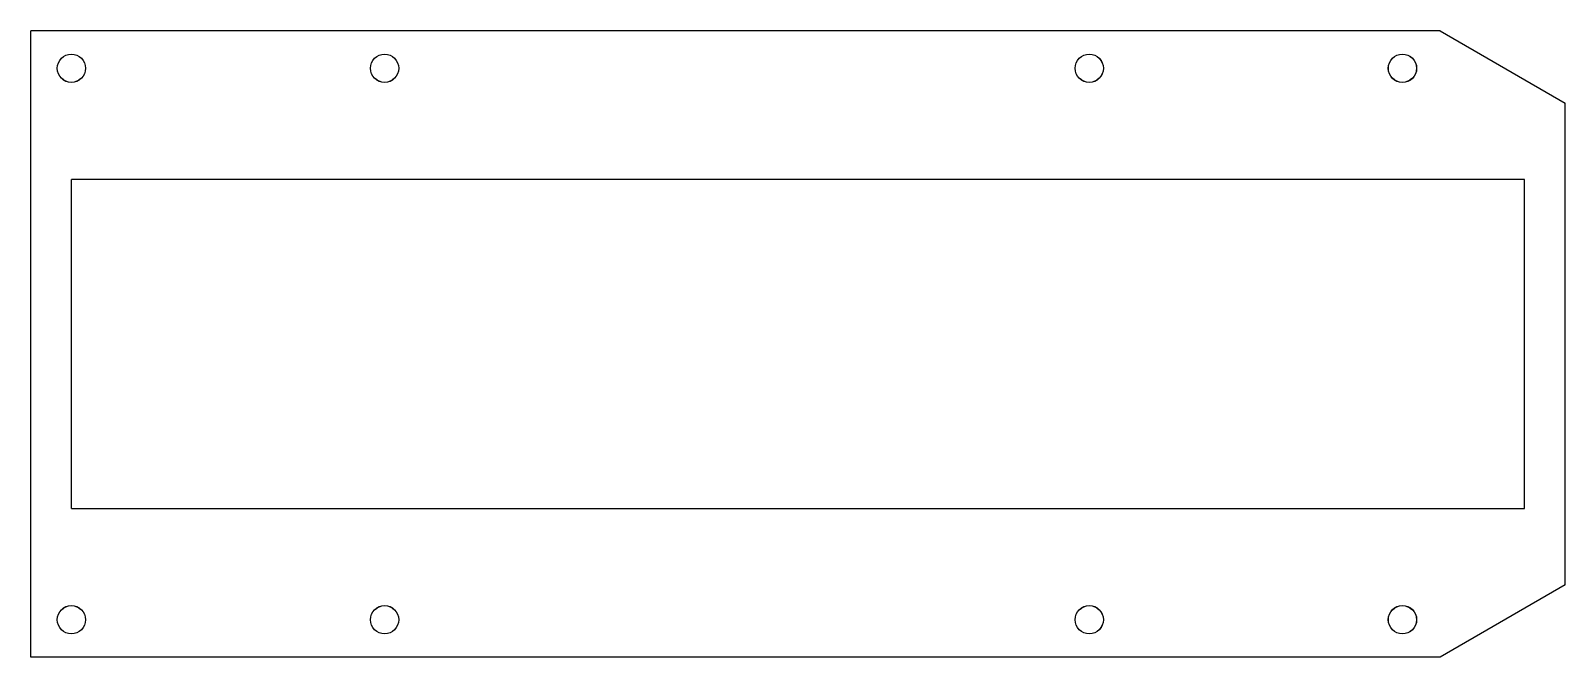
# Model space of a CAD drawing. Header units: millimetres. Extents: x -245 to 245, y -100 to 100.
import ezdxf

# ---------------------------------------------------------------- set-up
doc = ezdxf.new("R2010")
doc.units = ezdxf.units.MM

msp = doc.modelspace()

# ---------------------------------------------------------------- linework, layer by layer
at = {"color": 7, "linetype": 'Continuous', "lineweight": 25}
for p, q in [((205, 100), (-245, 100)), ((-245, -100), (-245, 100)), ((205, 100), (245, 76.91)), ((245, -76.91), (245, 76.91)), ((232, 52.5), (-232, 52.5)), ((-232, -52.5), (-232, 52.5)), ((232, -52.5), (232, 52.5)), ((-232, -52.5), (232, -52.5)), ((245, -76.91), (205, -100)), ((205, -100), (-245, -100))]:
    msp.add_line(p, q, dxfattribs=at)
for centre, radius in [((-232, 88), 4.52), ((-232, 88), 4.5), ((-232, 88), 4.5), ((-132, 88), 4.52), ((-132, 88), 4.5), ((-132, 88), 4.5), ((93, 88), 4.52), ((93, 88), 4.5), ((93, 88), 4.5), ((193, 88), 4.53), ((193, 88), 4.5), ((193, 88), 4.5), ((-232, -88), 4.52), ((-232, -88), 4.5), ((-232, -88), 4.5), ((-132, -88), 4.52), ((-132, -88), 4.5), ((-132, -88), 4.5), ((93, -88), 4.52), ((93, -88), 4.5), ((93, -88), 4.5), ((193, -88), 4.53), ((193, -88), 4.5), ((193, -88), 4.5)]:
    msp.add_circle(centre, radius, dxfattribs=at)

doc.saveas('drawing.dxf')
